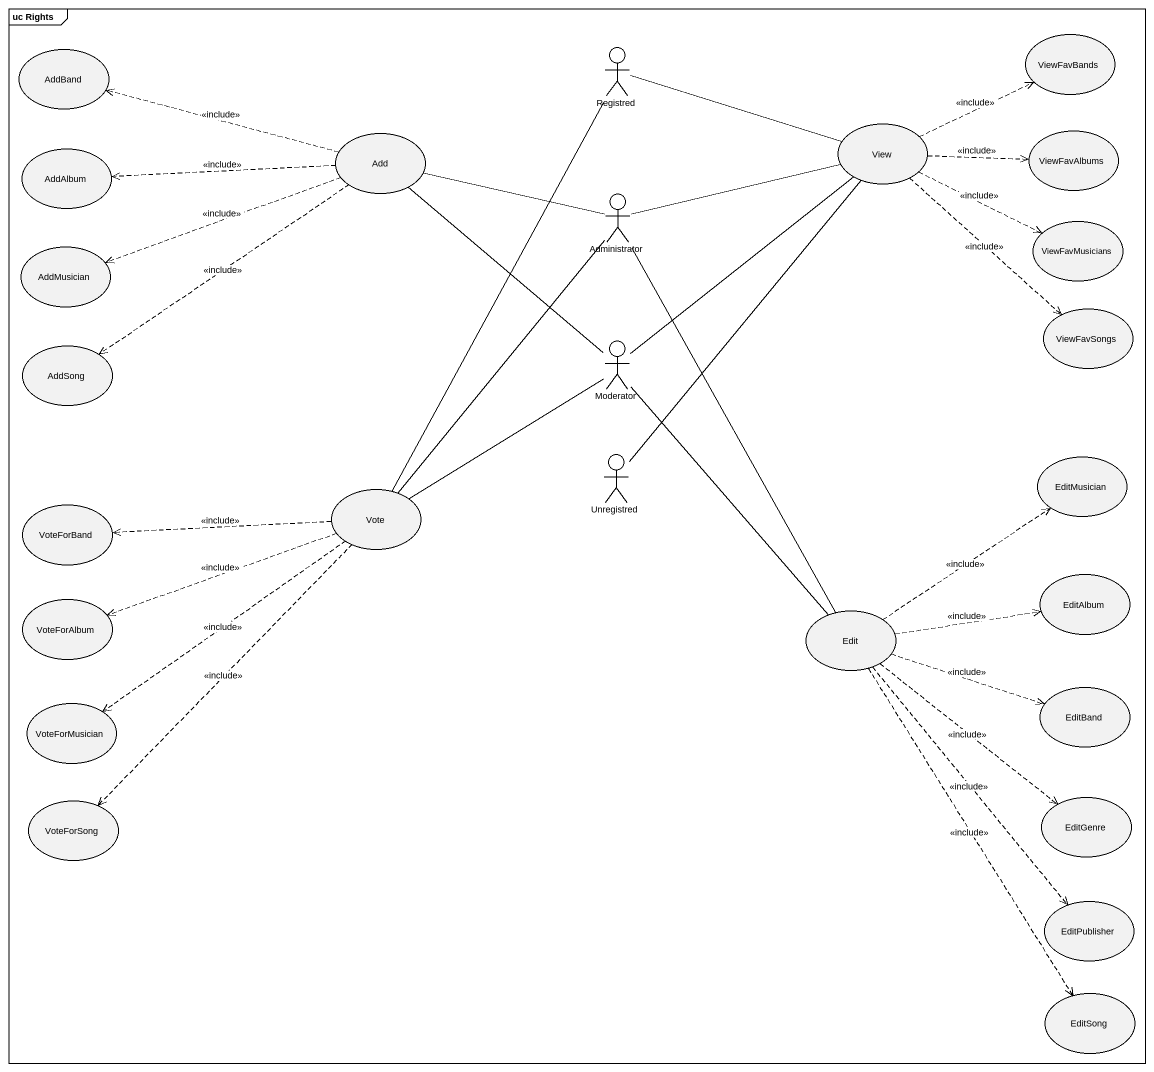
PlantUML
@startuml
mainframe uc Rights
usecase ViewFavBands
usecase AddBand
actor Registred
usecase View
usecase AddAlbum
usecase Add
usecase ViewFavAlbums
actor Administrator
usecase ViewFavMusicians
usecase AddMusician
usecase ViewFavSongs
usecase AddSong
actor Moderator
actor Unregistred
usecase EditMusician
usecase VoteForBand
usecase Vote
usecase EditAlbum
usecase VoteForAlbum
usecase Edit
usecase VoteForMusician
usecase EditBand
usecase VoteForSong
usecase EditGenre
usecase EditPublisher
usecase EditSong
Registred -right- View
Registred -- Vote
View .right.> ViewFavBands : <<include>>
View .right.> ViewFavAlbums : <<include>>
View .right.> ViewFavMusicians : <<include>>
View ..> ViewFavSongs : <<include>>
Add .left.> AddBand : <<include>>
Add .left.> AddAlbum : <<include>>
Add .left.> AddMusician : <<include>>
Add ..> AddSong : <<include>>
Administrator -right- View
Administrator -left- Add
Administrator -- Vote
Administrator -- Edit
Moderator -up- View
Moderator -up- Add
Moderator -left- Vote
Moderator -- Edit
Unregistred -up- View
Vote .left.> VoteForBand : <<include>>
Vote .left.> VoteForAlbum : <<include>>
Vote ..> VoteForMusician : <<include>>
Vote ..> VoteForSong : <<include>>
Edit .up.> EditMusician : <<include>>
Edit .right.> EditAlbum : <<include>>
Edit .right.> EditBand : <<include>>
Edit ..> EditGenre : <<include>>
Edit ..> EditPublisher : <<include>>
Edit ..> EditSong : <<include>>
@enduml
